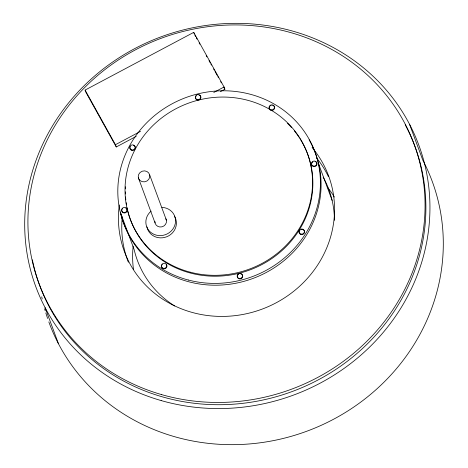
<?xml version="1.0" encoding="UTF-8"?>
<svg xmlns="http://www.w3.org/2000/svg" width="468" height="468" viewBox="0 0 468 468"><rect width="100%" height="100%" fill="white"/><g stroke="black" fill="none" stroke-linecap="round" stroke-linejoin="round"><path stroke-width="0.7" d="M136.2 136.369L116.275 146.952L85.925 92.336L85.094 90.078L193.717 32.38L224.061 86.995L224.897 89.253L220.399 91.64M116.275 146.952L115.438 144.694L140.505 131.379M213.777 92.459L224.061 86.995M194.904 35.27L195.606 36.545M196.314 37.814L197.022 39.084M199.14 42.892L199.842 44.162M206.195 55.593L206.897 56.862M209.015 60.676L210.073 62.577M210.781 63.853L211.489 65.122M213.607 68.931L214.309 70.2M215.017 71.469L217.134 75.284M217.836 76.553L218.544 77.823M220.662 81.631L221.37 82.9M223.839 87.346L224.897 89.253M85.094 90.078L115.438 144.694M409.523 124.225L422.873 160.319A204.171 190.985 -20.3 0 1 317.772 426.834A204.171 190.985 -20.3 0 1 48.836 321.914M318.772 164.332L332.128 200.433M193.717 32.38L194.343 34.07M149.684 174.962A5.838 5.464 -20.3 0 1 142.254 181.683A5.838 5.464 -20.3 0 1 140.119 172.458A5.838 5.464 -20.3 0 1 149.684 174.962L166.374 220.089M138.352 177.776L155.048 222.897M120.791 213.461L134.141 249.555A102.082 95.495 -20.3 0 0 174.634 305.967M45.127 307.681L58.477 343.775M47.625 318.474A204.171 190.985 -20.3 0 1 45.835 312.934M45.215 310.84A204.171 190.985 -20.3 0 1 44.618 308.745M42.184 298.923A204.171 190.985 -20.3 0 1 41.74 296.811M133.462 269.322A108.892 101.86 -20.3 0 1 133.164 246.121M327.226 187.013A108.892 101.86 -20.3 0 1 334.392 197.069M312.115 147.543A108.892 101.86 -20.3 0 1 254.668 311.612A108.892 101.86 -20.3 0 1 119.311 204.966M405.212 124.792A200.088 187.171 -20.3 0 1 290.885 391.997A200.088 187.171 -20.3 0 1 32.362 259.822M323.172 177.167A102.082 95.495 -20.3 0 1 334.445 220.358M309.12 139.833A102.082 95.495 -20.3 0 1 254.077 278.021A102.082 95.495 -20.3 0 1 120.481 212.074M128.384 262.285A108.892 101.86 -20.3 0 1 122.312 216.789M316.374 157.687A108.892 101.86 -20.3 0 1 328.396 176.571M174.394 216.128A14.97 14.005 -20.3 0 1 166.666 236.785A14.97 14.005 -20.3 0 1 146.917 226.845M161.957 207.377A14.97 14.005 -20.3 0 1 174.687 225.699A14.97 14.005 -20.3 0 1 152.223 233.427A14.97 14.005 -20.3 0 1 151.123 211.103M165.859 218.755A5.838 5.464 -20.3 0 1 161.946 226.822A5.838 5.464 -20.3 0 1 154.92 221.469M125.851 208.149A2.72 2.545 -20.3 0 1 126.922 211.419A2.72 2.545 -20.3 0 1 123.54 212.864A2.72 2.545 -20.3 0 1 121.879 209.845M122.148 209.219A2.72 2.545 -20.3 0 1 122.587 208.669M299.415 233.245A2.72 2.545 -20.3 0 1 299.327 232.584M303.229 229.77A2.72 2.545 -20.3 0 1 304.299 233.041A2.72 2.545 -20.3 0 1 300.918 234.486A2.72 2.545 -20.3 0 1 299.257 231.467M299.532 230.841A2.72 2.545 -20.3 0 1 299.965 230.291M301.181 229.583A2.72 2.545 -20.3 0 1 302.58 229.536M198.935 95.062A2.72 2.545 -20.3 0 1 200.661 98.567A2.72 2.545 -20.3 0 1 196.654 99.725A2.72 2.545 -20.3 0 1 196.32 95.817M166.163 264.385A2.72 2.545 -20.3 0 1 164.923 268.72A2.72 2.545 -20.3 0 1 161.636 265.695M161.91 265.063A2.72 2.545 -20.3 0 1 162.343 264.519M315.017 161.536A2.72 2.545 -20.3 0 1 316.631 165.239A2.72 2.545 -20.3 0 1 312.378 165.918A2.72 2.545 -20.3 0 1 312.963 161.864M272.628 105.335A2.72 2.545 -20.3 0 1 274.517 108.412A2.72 2.545 -20.3 0 1 271.194 110.343A2.72 2.545 -20.3 0 1 269.305 107.266M269.58 106.634A2.72 2.545 -20.3 0 1 270.013 106.09M270.574 105.663A2.72 2.545 -20.3 0 1 271.229 105.382M134.573 146.004A2.72 2.545 -20.3 0 1 133.667 150.222A2.72 2.545 -20.3 0 1 129.946 147.982M130.046 147.315A2.72 2.545 -20.3 0 1 130.32 146.689M133.368 145.384A2.72 2.545 -20.3 0 1 134.018 145.618M241.938 274.488A2.72 2.545 -20.3 0 1 240.698 278.823A2.72 2.545 -20.3 0 1 237.411 275.792M237.685 275.166A2.72 2.545 -20.3 0 1 238.68 274.189M240.733 273.862A2.72 2.545 -20.3 0 1 241.383 274.096M299.859 138.493A94.472 88.376 -20.3 0 1 252.287 269.006A94.472 88.376 -20.3 0 1 127.044 207.722M126.512 204.879A94.472 88.376 -20.3 0 1 126.179 202.726M125.822 199.83A94.472 88.376 -20.3 0 1 125.564 196.923M125.406 194.004A94.472 88.376 -20.3 0 1 125.354 191.821M125.377 188.914A94.472 88.376 -20.3 0 1 125.459 186.744M287.475 123.324A94.472 88.376 -20.3 0 1 291.47 127.471M294.313 130.806A94.472 88.376 -20.3 0 1 299.064 137.276M161.185 400.579A204.171 190.985 -20.3 0 0 426.26 171.189A204.171 190.985 -20.3 0 0 94.524 76.085A204.171 190.985 -20.3 0 0 161.185 400.579M161.676 394.629A200.088 187.171 -20.3 0 0 421.446 169.826A200.088 187.171 -20.3 0 0 96.344 76.623A200.088 187.171 -20.3 0 0 161.676 394.629M123.599 212.472A2.72 2.545 -20.3 0 0 126.927 209.214A2.72 2.545 -20.3 0 0 122.417 208.219A2.72 2.545 -20.3 0 0 123.599 212.472M197.332 99.62A2.72 2.545 -20.3 0 0 200.667 96.361A2.72 2.545 -20.3 0 0 196.156 95.367A2.72 2.545 -20.3 0 0 197.332 99.62M163.355 268.322A2.72 2.545 -20.3 0 0 166.69 265.063A2.72 2.545 -20.3 0 0 162.18 264.069A2.72 2.545 -20.3 0 0 163.355 268.322M313.414 166.087A2.72 2.545 -20.3 0 0 316.748 162.835A2.72 2.545 -20.3 0 0 312.238 161.84A2.72 2.545 -20.3 0 0 313.414 166.087M271.025 109.886A2.72 2.545 -20.3 0 0 274.359 106.634A2.72 2.545 -20.3 0 0 269.849 105.639A2.72 2.545 -20.3 0 0 271.025 109.886M300.977 234.094A2.72 2.545 -20.3 0 0 304.311 230.835A2.72 2.545 -20.3 0 0 299.795 229.841A2.72 2.545 -20.3 0 0 300.977 234.094M131.765 149.941A2.72 2.545 -20.3 0 0 135.1 146.683A2.72 2.545 -20.3 0 0 130.584 145.688A2.72 2.545 -20.3 0 0 131.765 149.941M239.13 278.419A2.72 2.545 -20.3 0 0 242.465 275.161A2.72 2.545 -20.3 0 0 237.949 274.166A2.72 2.545 -20.3 0 0 239.13 278.419M188.288 280.022A102.082 95.495 -20.3 0 0 318.105 162.531A102.082 95.495 -20.3 0 0 150.948 118.726A102.082 95.495 -20.3 0 0 188.288 280.022M190.254 272.195A94.472 88.376 -20.3 0 0 310.395 163.455A94.472 88.376 -20.3 0 0 155.692 122.914A94.472 88.376 -20.3 0 0 190.254 272.195"/></g></svg>
